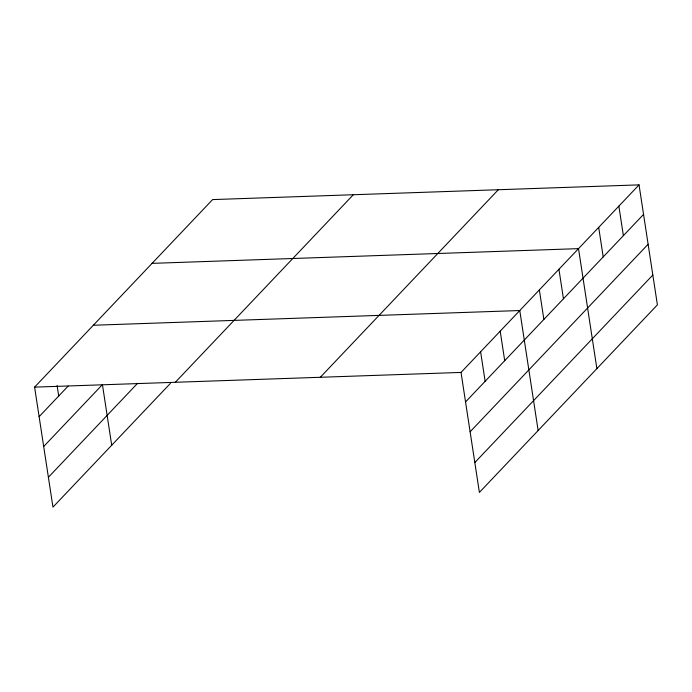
<?xml version="1.0" encoding="UTF-8"?>
<svg xmlns="http://www.w3.org/2000/svg" width="692" height="692" viewBox="0 0 692 692"><rect width="100%" height="100%" fill="white"/><g stroke="black" fill="none" stroke-linecap="round" stroke-linejoin="round"><path stroke-width="1.04" d="M170.448 383.342L52.964 507.124L34.6 387.139L212.608 199.59L639.036 184.876L657.4 304.861L479.392 492.41L461.028 372.426L639.036 184.876M39.115 416.662L68.127 386.101M43.682 446.513L102.433 384.622L111.706 445.233M48.397 477.272L137.596 383.29M175.318 382.287L353.335 194.729M320.31 377.278L498.318 189.729M465.543 401.948L643.56 214.399M470.11 431.799L648.127 244.25M474.824 462.559L652.833 275.009M152.084 263.358L578.512 248.636L596.876 368.628M93.342 325.249L519.77 310.535L538.134 430.519M34.6 387.139L461.028 372.426M618.864 206.13L623.38 235.652M598.692 227.383L603.208 256.905M558.937 269.274L563.452 298.797M539.353 289.905L543.869 319.427M500.195 331.165L504.71 360.688M480.611 351.796L485.127 381.318M57.081 385.487L58.699 396.032"/></g></svg>
